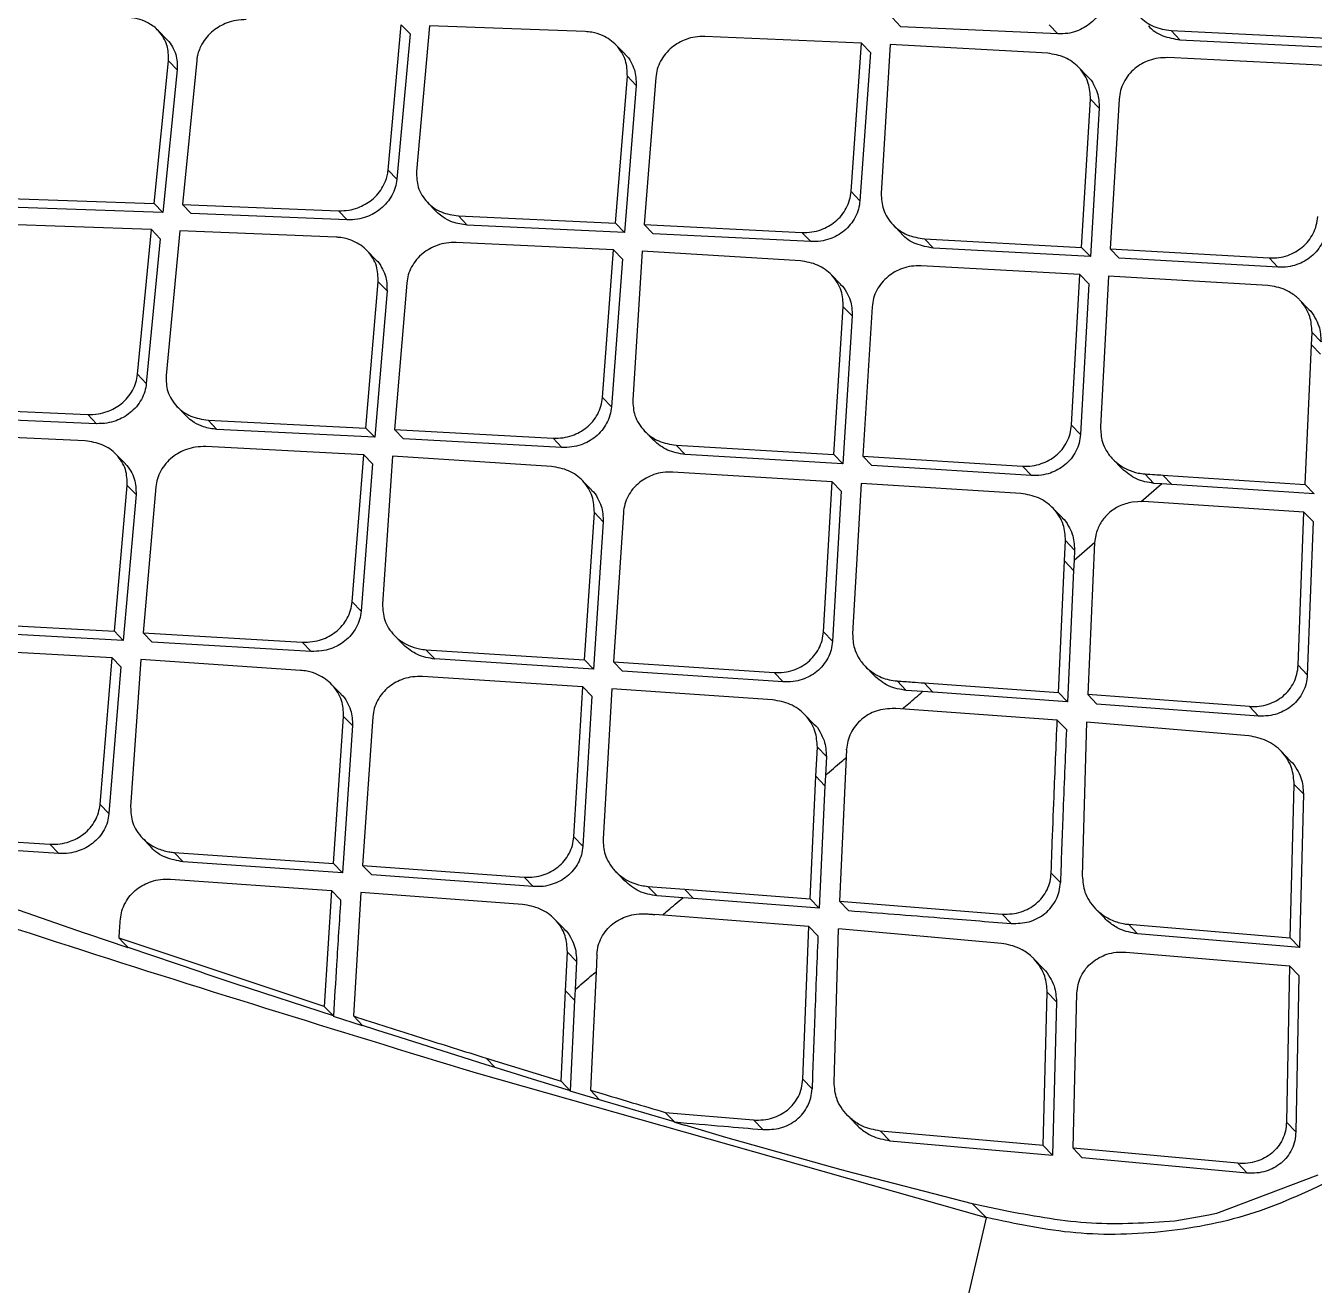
# Model space of a CAD drawing. Extents: x 0 to 84, y -21 to 126.
# Drawn here: x 69.27 to 70.699, y 9.018 to 10.414 of the extents above; entities that cross this region are included whole.
import ezdxf

# ---------------------------------------------------------------- set-up
doc = ezdxf.new("R2010")
doc.units = 0
doc.header["$MEASUREMENT"] = 0
doc.layers.add('1', color=4, linetype='Continuous')

# ---------------------------------------------------------------- blocks, each defined once
blk = doc.blocks.new('PRODIGY')
at = {"layer": '1', "color": 3, "linetype": 'Continuous', "lineweight": 25}
for p, q in [((69.6719, 10.2539), (69.6866, 10.415)), ((69.6866, 10.415), (69.6963, 10.4049)), ((69.7179, 10.4139), (69.7034, 10.2526)), ((69.8906, 10.4074), (69.7179, 10.4139)), ((70.2306, 10.4229), (70.2404, 10.4128)), ((70.4145, 10.4048), (70.2404, 10.4128)), ((70.4046, 10.415), (70.4145, 10.4048)), ((69.4267, 10.3987), (69.417, 10.4087)), ((69.6963, 10.4049), (69.6817, 10.2438)), ((70.1968, 10.3945), (70.0232, 10.402)), ((70.5398, 10.4086), (70.7129, 10.4)), ((70.5398, 10.4086), (70.5497, 10.3984)), ((70.5497, 10.3984), (70.7228, 10.3898)), ((69.9346, 10.3824), (69.9248, 10.3925)), ((70.1852, 10.2303), (70.1968, 10.3945)), ((70.2066, 10.3844), (70.195, 10.2201)), ((70.2066, 10.3844), (70.1968, 10.3945)), ((70.2284, 10.3931), (70.2186, 10.2282)), ((70.4031, 10.3834), (70.2284, 10.3931)), ((69.4126, 10.217), (69.4286, 10.3751)), ((69.4286, 10.3751), (69.4383, 10.365)), ((69.4599, 10.3756), (69.444, 10.2158)), ((70.7113, 10.3697), (70.5363, 10.3786)), ((69.4383, 10.365), (69.4223, 10.2069)), ((69.9242, 10.1951), (69.9372, 10.358)), ((69.9372, 10.358), (69.947, 10.3478)), ((69.9687, 10.3567), (69.9559, 10.1936)), ((70.4472, 10.3578), (70.4373, 10.368)), ((69.947, 10.3478), (69.934, 10.185)), ((70.4405, 10.1684), (70.4504, 10.3327)), ((70.4505, 10.3327), (70.4603, 10.3225)), ((70.4823, 10.3327), (70.4724, 10.1666)), ((70.4603, 10.3225), (70.4504, 10.1581)), ((69.6719, 10.2539), (69.6817, 10.2438)), ((70.1852, 10.2303), (70.195, 10.2201)), ((69.242, 10.223), (69.4126, 10.217)), ((69.4223, 10.2069), (69.2517, 10.213)), ((69.4126, 10.217), (69.4223, 10.207)), ((69.444, 10.2158), (69.6171, 10.2089)), ((69.444, 10.2158), (69.4537, 10.2058)), ((69.7157, 10.2182), (69.7254, 10.2081)), ((69.6268, 10.1988), (69.4537, 10.2058)), ((69.6171, 10.2089), (69.6268, 10.1988)), ((69.75, 10.2032), (69.9242, 10.1951)), ((69.75, 10.2032), (69.7598, 10.1931)), ((69.4097, 10.188), (69.2373, 10.1942)), ((69.3943, 10.0277), (69.4097, 10.188)), ((69.4195, 10.1779), (69.4097, 10.188)), ((69.4411, 10.1868), (69.4259, 10.0263)), ((69.6144, 10.1797), (69.4411, 10.1868)), ((69.934, 10.185), (69.7598, 10.1931)), ((69.9242, 10.1951), (69.934, 10.185)), ((69.9559, 10.1936), (69.9657, 10.1834)), ((69.9559, 10.1936), (70.1307, 10.1849)), ((70.1406, 10.1747), (69.9657, 10.1834)), ((70.1307, 10.1849), (70.1406, 10.1747)), ((70.2317, 10.1935), (70.2415, 10.1832)), ((69.4195, 10.1779), (69.404, 10.0176)), ((69.9219, 10.1655), (69.7475, 10.1738)), ((70.2666, 10.1778), (70.4405, 10.1684)), ((70.2666, 10.1778), (70.2764, 10.1676)), ((69.6585, 10.1545), (69.6487, 10.1646)), ((69.9096, 10.0019), (69.9219, 10.1655)), ((69.9317, 10.1553), (69.9195, 9.9917)), ((69.9219, 10.1655), (69.9317, 10.1553)), ((69.9536, 10.164), (69.9432, 9.9996)), ((70.129, 10.1534), (69.9536, 10.164)), ((70.4504, 10.1581), (70.2764, 10.1676)), ((70.4405, 10.1684), (70.4504, 10.1581)), ((70.4724, 10.1666), (70.6485, 10.1566)), ((70.4724, 10.1666), (70.4823, 10.1563)), ((70.6585, 10.1463), (70.4824, 10.1563)), ((70.6485, 10.1566), (70.6584, 10.1463)), ((70.4387, 10.1382), (70.2629, 10.1479)), ((69.6474, 9.9681), (69.661, 10.1302)), ((69.661, 10.1302), (69.6708, 10.1201)), ((69.6927, 10.1288), (69.6792, 9.9664)), ((70.1733, 10.1276), (70.1634, 10.1379)), ((70.4295, 9.9715), (70.4387, 10.1382)), ((70.4487, 10.1279), (70.4387, 10.1382)), ((70.4487, 10.1279), (70.4394, 9.9611)), ((70.4707, 10.1364), (70.4616, 9.9695)), ((70.647, 10.1262), (70.4707, 10.1364)), ((69.6708, 10.1201), (69.6572, 9.9579)), ((70.1661, 9.9388), (70.1765, 10.1026)), ((70.1765, 10.1026), (70.1864, 10.0924)), ((70.2085, 10.1025), (70.1982, 9.9369)), ((70.6923, 10.0998), (70.6823, 10.1101)), ((70.1864, 10.0924), (70.176, 9.9285)), ((70.6955, 10.0605), (70.6961, 10.0742)), ((70.6961, 10.0742), (70.7061, 10.0638)), ((70.6885, 9.9057), (70.6954, 10.0605)), ((70.6955, 10.0605), (70.7054, 10.0501)), ((69.3943, 10.0277), (69.404, 10.0176)), ((69.9096, 10.0019), (69.9195, 9.9917)), ((69.1653, 9.9907), (69.339, 9.9831)), ((69.339, 9.9831), (69.3488, 9.973)), ((69.4381, 9.992), (69.4478, 9.9819)), ((69.3488, 9.973), (69.1751, 9.9806)), ((69.4725, 9.9769), (69.6474, 9.9681)), ((69.4823, 9.9667), (69.4725, 9.9769)), ((70.4295, 9.9715), (70.4394, 9.9611)), ((69.3363, 9.954), (69.1624, 9.9617)), ((69.6572, 9.9579), (69.4823, 9.9667)), ((69.6474, 9.9681), (69.6572, 9.9579)), ((69.6792, 9.9664), (69.8548, 9.9569)), ((69.6792, 9.9664), (69.689, 9.9562)), ((69.8647, 9.9467), (69.689, 9.9562)), ((69.8548, 9.9569), (69.8647, 9.9467)), ((69.9562, 9.9649), (69.9661, 9.9547)), ((69.645, 9.9386), (69.4698, 9.9476)), ((69.9913, 9.9492), (70.1661, 9.9388)), ((69.9913, 9.9492), (70.0012, 9.9389)), ((69.3804, 9.9287), (69.3706, 9.9389)), ((69.6321, 9.7756), (69.645, 9.9386)), ((69.6548, 9.9284), (69.642, 9.7653)), ((69.6548, 9.9284), (69.645, 9.9386)), ((69.6768, 9.9369), (69.6658, 9.7731)), ((69.853, 9.9256), (69.6768, 9.9369)), ((70.176, 9.9285), (70.0012, 9.9389)), ((70.176, 9.9285), (70.1661, 9.9388)), ((70.1982, 9.9369), (70.2081, 9.9266)), ((70.1982, 9.9369), (70.3752, 9.926)), ((70.3851, 9.9156), (70.2081, 9.9266)), ((70.3752, 9.926), (70.3851, 9.9156)), ((70.4754, 9.9336), (70.4853, 9.9232)), ((70.1642, 9.9087), (69.9875, 9.9194)), ((70.5109, 9.9173), (70.5209, 9.9069)), ((70.5308, 9.9161), (70.6885, 9.9057)), ((70.5308, 9.9161), (70.5408, 9.9057)), ((69.3686, 9.7431), (69.3829, 9.9046)), ((69.3829, 9.9046), (69.3927, 9.8944)), ((69.4146, 9.903), (69.4005, 9.7413)), ((69.8974, 9.8996), (69.8875, 9.9098)), ((70.1546, 9.7424), (70.1642, 9.9087)), ((70.1642, 9.9087), (70.1742, 9.8984)), ((70.1742, 9.8984), (70.1646, 9.732)), ((70.1964, 9.9068), (70.1869, 9.7402)), ((70.3735, 9.8956), (70.1964, 9.9068)), ((70.5069, 9.8867), (70.5294, 9.9064)), ((70.5295, 9.9064), (70.5209, 9.9069)), ((70.5408, 9.9057), (70.5295, 9.9064)), ((70.6986, 9.8953), (70.5408, 9.9057)), ((70.6885, 9.9057), (70.6986, 9.8953)), ((69.3927, 9.8944), (69.3784, 9.7329)), ((70.5094, 9.8868), (70.4966, 9.8862)), ((70.6872, 9.875), (70.5094, 9.8868)), ((69.8897, 9.7113), (69.9006, 9.8747)), ((69.9006, 9.8747), (69.9105, 9.8644)), ((69.9328, 9.8743), (69.922, 9.7092)), ((70.419, 9.869), (70.409, 9.8793)), ((70.6808, 9.7054), (70.6872, 9.875)), ((70.6872, 9.875), (70.6973, 9.8646)), ((69.9105, 9.8644), (69.8997, 9.701)), ((70.6973, 9.8646), (70.6909, 9.6949)), ((70.4218, 9.8209), (70.4229, 9.8434)), ((70.4229, 9.8434), (70.4329, 9.833)), ((70.4323, 9.8217), (70.4552, 9.8417)), ((70.4551, 9.8412), (70.4475, 9.6729)), ((70.4568, 9.8514), (70.4551, 9.8412)), ((70.4329, 9.833), (70.4323, 9.8217)), ((70.415, 9.6752), (70.4218, 9.8209)), ((70.4218, 9.8209), (70.4318, 9.8105)), ((70.4323, 9.8217), (70.4318, 9.8105)), ((70.4318, 9.8105), (70.4251, 9.6648)), ((69.6321, 9.7756), (69.642, 9.7653)), ((69.193, 9.7526), (69.3686, 9.7431)), ((69.3784, 9.7329), (69.2028, 9.7424)), ((69.3686, 9.7431), (69.3784, 9.7329)), ((69.4005, 9.7413), (69.4104, 9.731)), ((69.4005, 9.7413), (69.5769, 9.731)), ((70.1546, 9.7424), (70.1646, 9.732)), ((69.5868, 9.7207), (69.4104, 9.731)), ((69.5769, 9.731), (69.5868, 9.7207)), ((69.6789, 9.7385), (69.6888, 9.7282)), ((69.3661, 9.7137), (69.1902, 9.7234)), ((69.3527, 9.5512), (69.3661, 9.7137)), ((69.3661, 9.7137), (69.3759, 9.7034)), ((69.398, 9.7118), (69.3865, 9.5486)), ((69.575, 9.6997), (69.3981, 9.7118)), ((69.714, 9.7225), (69.8897, 9.7113)), ((69.714, 9.7225), (69.7239, 9.7123)), ((69.8997, 9.701), (69.7239, 9.7123)), ((69.3759, 9.7034), (69.3626, 9.5409)), ((69.8897, 9.7113), (69.8996, 9.701)), ((69.922, 9.7092), (70.0999, 9.6973)), ((69.922, 9.7092), (69.9319, 9.6989)), ((70.1099, 9.6869), (69.9319, 9.6988)), ((70.2007, 9.7043), (70.2107, 9.6939)), ((70.6909, 9.6949), (70.6808, 9.7054)), ((69.6196, 9.6736), (69.6096, 9.6838)), ((69.8878, 9.6813), (69.7102, 9.6928)), ((70.0999, 9.6973), (70.1099, 9.6869)), ((70.2464, 9.6774), (70.2364, 9.6879)), ((70.2661, 9.6858), (70.415, 9.6752)), ((70.2661, 9.6858), (70.2761, 9.6753)), ((69.8778, 9.5153), (69.8878, 9.6813)), ((69.8878, 9.6813), (69.8978, 9.6709)), ((69.8978, 9.6709), (69.8878, 9.5049)), ((69.9201, 9.6791), (69.9103, 9.5129)), ((70.0982, 9.667), (69.9201, 9.6791)), ((70.2645, 9.6762), (70.2464, 9.6774)), ((70.2761, 9.6754), (70.2645, 9.6762)), ((70.4251, 9.6648), (70.2761, 9.6754)), ((70.415, 9.6752), (70.4251, 9.6648)), ((70.6267, 9.6597), (70.4475, 9.6729)), ((70.4475, 9.6729), (70.4576, 9.6624)), ((70.2349, 9.6574), (70.2334, 9.6575)), ((70.4137, 9.6446), (70.2349, 9.6574)), ((70.6368, 9.6491), (70.4576, 9.6624)), ((70.6368, 9.6491), (70.6267, 9.6597)), ((69.6114, 9.4858), (69.6227, 9.6487)), ((69.6227, 9.6487), (69.6326, 9.6384)), ((69.655, 9.6482), (69.6438, 9.4835)), ((70.1439, 9.6401), (70.1339, 9.6505)), ((70.4137, 9.6446), (70.4238, 9.6341)), ((70.4462, 9.6422), (70.4415, 9.4719)), ((70.626, 9.6271), (70.4462, 9.6422)), ((69.6326, 9.6384), (69.6214, 9.4754)), ((70.1461, 9.5823), (70.1478, 9.6145)), ((70.1478, 9.6145), (70.1578, 9.6041)), ((70.1578, 9.6041), (70.1568, 9.5833)), ((70.1802, 9.6116), (70.1724, 9.444)), ((70.6719, 9.5995), (70.6618, 9.6101)), ((70.1568, 9.5833), (70.1562, 9.5718)), ((70.1397, 9.4466), (70.1461, 9.5823)), ((70.1461, 9.5823), (70.1562, 9.5718)), ((70.1562, 9.5718), (70.1498, 9.436)), ((70.6718, 9.4034), (70.6764, 9.5732)), ((70.6764, 9.5732), (70.6866, 9.5627)), ((70.6866, 9.5627), (70.6821, 9.3927)), ((69.3527, 9.5512), (69.3626, 9.5409)), ((69.1199, 9.5181), (69.2971, 9.507)), ((69.3995, 9.514), (69.4095, 9.5037)), ((69.8778, 9.5153), (69.8878, 9.5049)), ((69.307, 9.4967), (69.1298, 9.5079)), ((69.2971, 9.507), (69.307, 9.4967)), ((69.4348, 9.4979), (69.6114, 9.4858)), ((69.4348, 9.4979), (69.4448, 9.4876)), ((69.6214, 9.4754), (69.4448, 9.4876)), ((69.6214, 9.4754), (69.6114, 9.4858)), ((69.6438, 9.4835), (69.8228, 9.4705)), ((69.6438, 9.4835), (69.6538, 9.4731)), ((69.8328, 9.4601), (69.6539, 9.4731)), ((69.8228, 9.4705), (69.8328, 9.4601)), ((69.9241, 9.477), (69.9342, 9.4665)), ((70.407, 9.4751), (70.4172, 9.4646)), ((69.3356, 9.4086), (69.1909, 9.4587)), ((69.4309, 9.4683), (69.6094, 9.4558)), ((69.6094, 9.4558), (69.6013, 9.3272)), ((69.6094, 9.4558), (69.6194, 9.4454)), ((69.96, 9.4603), (70.0005, 9.4572)), ((69.96, 9.4603), (69.9701, 9.4498)), ((70.0005, 9.4572), (70.1397, 9.4466)), ((70.0005, 9.4572), (70.0106, 9.4468)), ((69.6419, 9.4535), (69.6335, 9.3167)), ((69.821, 9.4403), (69.6419, 9.4535)), ((69.9986, 9.4477), (69.9701, 9.4498)), ((70.0106, 9.4468), (69.9986, 9.4477)), ((70.1498, 9.4361), (70.0106, 9.4468)), ((70.1397, 9.4466), (70.1498, 9.4361)), ((70.1724, 9.444), (70.3526, 9.4297)), ((70.1724, 9.444), (70.1825, 9.4335)), ((70.1384, 9.4159), (69.9676, 9.4292)), ((70.3628, 9.4192), (70.3526, 9.4297)), ((70.4561, 9.4356), (70.4663, 9.425)), ((69.867, 9.4132), (69.8569, 9.4236)), ((70.1316, 9.2466), (70.1384, 9.4159)), ((70.1384, 9.4159), (70.1485, 9.4054)), ((70.1663, 9.2431), (70.1711, 9.4133)), ((70.352, 9.3972), (70.1711, 9.4133)), ((70.4926, 9.4183), (70.6718, 9.4034)), ((70.4926, 9.4183), (70.5028, 9.4077)), ((69.3392, 9.4073), (69.3356, 9.4085)), ((69.3837, 9.3921), (69.3392, 9.4072)), ((69.6013, 9.3272), (69.3738, 9.4029)), ((70.6821, 9.3927), (70.5028, 9.4077)), ((70.6718, 9.4034), (70.6821, 9.3927)), ((69.4648, 9.3651), (69.3838, 9.3925)), ((69.8686, 9.3447), (69.8708, 9.3876)), ((69.8708, 9.3876), (69.8809, 9.3771)), ((69.9035, 9.3851), (69.9029, 9.3739)), ((70.4899, 9.3874), (70.6711, 9.3721)), ((69.8809, 9.3771), (69.8793, 9.3461)), ((69.9029, 9.3739), (69.8963, 9.2345)), ((70.3981, 9.3694), (70.3879, 9.38)), ((70.6711, 9.3721), (70.6678, 9.1992)), ((70.6711, 9.3721), (70.6814, 9.3614)), ((69.4693, 9.3636), (69.4649, 9.3651)), ((69.5025, 9.3525), (69.4693, 9.3636)), ((70.6814, 9.3614), (70.6782, 9.1884)), ((69.6114, 9.3167), (69.5025, 9.3525)), ((69.8637, 9.2444), (69.8686, 9.3447)), ((69.8686, 9.3447), (69.8787, 9.3342)), ((69.8793, 9.346), (69.8787, 9.3342)), ((70.3981, 9.1731), (70.4026, 9.343)), ((70.4129, 9.3324), (70.4026, 9.343)), ((70.4312, 9.1702), (70.4356, 9.3419)), ((69.6114, 9.3167), (69.6013, 9.3272)), ((69.8787, 9.3342), (69.8739, 9.2336)), ((70.4129, 9.3324), (70.4084, 9.1624)), ((69.6435, 9.3059), (69.6113, 9.3163)), ((69.6436, 9.3063), (69.6335, 9.3167)), ((69.67, 9.2977), (69.6437, 9.3062)), ((69.7552, 9.2706), (69.6701, 9.2977)), ((69.7807, 9.2626), (69.7553, 9.2706)), ((69.7806, 9.27), (69.7907, 9.2595)), ((69.7806, 9.27), (69.8637, 9.2444)), ((69.7908, 9.2595), (69.7808, 9.2626)), ((69.8381, 9.2448), (69.7908, 9.2595)), ((70.3353, 9.0932), (69.7699, 9.2532)), ((69.8417, 9.2437), (69.8381, 9.2448)), ((69.874, 9.2338), (69.8418, 9.2437)), ((70.1316, 9.2466), (70.1419, 9.2359)), ((69.9064, 9.2237), (69.8739, 9.2335)), ((69.8963, 9.2345), (69.9065, 9.2239)), ((69.9893, 9.1993), (69.9065, 9.2239)), ((69.9791, 9.2099), (70.0769, 9.2015)), ((69.9791, 9.2099), (69.9893, 9.1993)), ((69.9912, 9.1984), (69.9892, 9.199)), ((70.0008, 9.1955), (69.9912, 9.1984)), ((70.0769, 9.2015), (70.0872, 9.1908)), ((70.1811, 9.2067), (70.1913, 9.196)), ((70.6678, 9.1992), (70.6782, 9.1884)), ((70.0465, 9.1822), (70.0008, 9.1956)), ((70.3981, 9.1731), (70.2177, 9.1892)), ((70.228, 9.1785), (70.2177, 9.1892)), ((70.1743, 9.1461), (70.0465, 9.1822)), ((70.228, 9.1785), (70.4084, 9.1624)), ((70.4084, 9.1624), (70.3981, 9.1731)), ((70.6137, 9.1535), (70.4312, 9.1702)), ((70.4312, 9.1702), (70.4415, 9.1594)), ((70.6241, 9.1427), (70.4415, 9.1594)), ((70.1798, 9.1446), (70.1744, 9.1461)), ((70.3198, 9.1085), (70.1798, 9.1446)), ((70.6241, 9.1427), (70.6137, 9.1535)), ((70.7027, 9.1402), (70.5903, 9.098)), ((70.3263, 9.1071), (70.3198, 9.1086)), ((70.3354, 9.0932), (70.3198, 9.1085)), ((70.3595, 9.1001), (70.3263, 9.1071)), ((70.5903, 9.098), (70.5816, 9.0959)), ((70.5816, 9.0959), (70.5439, 9.0893))]:
    blk.add_line(p, q, dxfattribs=at)
at = {"layer": '1', "color": 3, "linetype": 'Continuous', "lineweight": 25, "flags": 128}
for points in [[(69.3838, 9.3925), (69.3782, 9.3983), (69.3738, 9.4029)], [(69.8637, 9.2444), (69.8694, 9.2385), (69.8739, 9.2338)], [(70.1584, 8.3318), (70.2469, 8.7126), (70.3353, 9.0932)]]:
    blk.add_lwpolyline(points, dxfattribs=at)
at = {"layer": '1', "color": 3, "linetype": 'Continuous', "lineweight": 25}
for points, knots in [([(70.4919, 10.4589), (70.4922, 10.4529), (70.4928, 10.4436), (70.4984, 10.4321), (70.5065, 10.4216), (70.5202, 10.4117), (70.5333, 10.4096), (70.5398, 10.4086)], [0, 0, 0, 0, 0.230515, 0.360932, 0.501361, 0.750574, 1, 1, 1, 1]), ([(69.7699, 9.2532), (69.6142, 9.301), (69.3021, 9.3967), (68.8462, 9.5523), (68.4042, 9.7118), (68.0269, 9.8558), (67.7129, 9.9799), (67.4587, 10.083), (67.2188, 10.1824), (66.9949, 10.2769), (66.7859, 10.3665), (66.6647, 10.4191), (66.6041, 10.4454)], [0, 0, 0, 0, 0.1280881, 0.2568048, 0.38361, 0.5088302, 0.5930087, 0.6749207, 0.7545368, 0.8369038, 0.9186292, 1, 1, 1, 1]), ([(70.4685, 10.4507), (70.4681, 10.4475), (70.4673, 10.4411), (70.4636, 10.4321), (70.4582, 10.4238), (70.4493, 10.4148), (70.4379, 10.4083), (70.4251, 10.405), (70.4181, 10.4049), (70.4145, 10.4048)], [0, 0, 0, 0, 0.126281, 0.251523, 0.37614, 0.50055, 0.731907, 0.861389, 1, 1, 1, 1]), ([(69.4286, 10.3751), (69.4285, 10.3809), (69.4284, 10.39), (69.4233, 10.401), (69.4169, 10.4096), (69.4078, 10.4166), (69.3963, 10.4216), (69.3883, 10.4225), (69.3839, 10.423)], [0, 0, 0, 0, 0.237926, 0.366022, 0.500025, 0.686269, 0.827284, 1, 1, 1, 1]), ([(69.5147, 10.4207), (69.511, 10.4205), (69.5038, 10.4203), (69.4911, 10.4167), (69.4798, 10.4103), (69.4709, 10.4016), (69.4646, 10.3925), (69.4612, 10.3838), (69.46, 10.3778), (69.4599, 10.3759), (69.4599, 10.3756)], [0, 0, 0, 0, 0.144307, 0.275726, 0.499191, 0.626625, 0.749397, 0.926005, 0.990991, 1, 1, 1, 1]), ([(70.5149, 10.4139), (70.5149, 10.4139), (70.5188, 10.4089), (70.5303, 10.4016), (70.5432, 10.3995), (70.5497, 10.3984)], [0, 0, 0, 0, 0.002507, 0.501164, 1, 1, 1, 1]), ([(69.4266, 10.3986), (69.4268, 10.3985), (69.4295, 10.3964), (69.4329, 10.3908), (69.4382, 10.38), (69.4382, 10.3709), (69.4383, 10.365)], [0, 0, 0, 0, 0.012782, 0.278807, 0.532174, 1, 1, 1, 1]), ([(69.9372, 10.358), (69.937, 10.3639), (69.9367, 10.3731), (69.9313, 10.3845), (69.9236, 10.3948), (69.912, 10.4028), (69.8996, 10.4067), (69.893, 10.4072), (69.8906, 10.4074)], [0, 0, 0, 0, 0.233302, 0.362781, 0.50067, 0.74948, 0.907372, 1, 1, 1, 1]), ([(70.0232, 10.402), (70.0195, 10.402), (70.0125, 10.4019), (69.9997, 10.3984), (69.9883, 10.392), (69.9793, 10.383), (69.9738, 10.3748), (69.97, 10.3659), (69.9692, 10.3597), (69.9687, 10.3567)], [0, 0, 0, 0, 0.13938, 0.269069, 0.498805, 0.625975, 0.751694, 0.876241, 1, 1, 1, 1]), ([(70.4505, 10.3327), (70.4502, 10.3386), (70.4497, 10.3479), (70.4442, 10.3596), (70.4362, 10.3701), (70.4226, 10.3802), (70.4096, 10.3824), (70.4031, 10.3834)], [0, 0, 0, 0, 0.229505, 0.360203, 0.501411, 0.750643, 1, 1, 1, 1]), ([(69.9345, 10.3823), (69.9346, 10.3822), (69.9376, 10.3802), (69.941, 10.374), (69.9466, 10.363), (69.9468, 10.3538), (69.947, 10.3478)], [0, 0, 0, 0, 0.010697, 0.283626, 0.53964, 1, 1, 1, 1]), ([(70.5363, 10.3786), (70.5327, 10.3785), (70.5257, 10.3785), (70.5129, 10.3751), (70.5015, 10.3687), (70.4925, 10.3596), (70.4872, 10.3513), (70.4835, 10.3423), (70.4827, 10.3359), (70.4823, 10.3327)], [0, 0, 0, 0, 0.136858, 0.26561, 0.498446, 0.623854, 0.748975, 0.874222, 1, 1, 1, 1]), ([(70.4471, 10.3577), (70.4472, 10.3576), (70.4503, 10.3554), (70.4539, 10.3491), (70.4597, 10.3378), (70.4601, 10.3284), (70.4603, 10.3225)], [0, 0, 0, 0, 0.01114, 0.290937, 0.549176, 1, 1, 1, 1]), ([(69.6171, 10.2089), (69.6209, 10.209), (69.6281, 10.2091), (69.6409, 10.2127), (69.6522, 10.219), (69.6612, 10.2277), (69.6672, 10.2367), (69.6709, 10.2455), (69.6717, 10.2518), (69.6719, 10.2539)], [0, 0, 0, 0, 0.144079, 0.275633, 0.500512, 0.626067, 0.749497, 0.916135, 1, 1, 1, 1]), ([(69.6817, 10.2438), (69.6812, 10.2407), (69.6803, 10.2346), (69.6765, 10.2258), (69.671, 10.2177), (69.662, 10.2089), (69.6507, 10.2025), (69.6378, 10.199), (69.6306, 10.1989), (69.6268, 10.1988)], [0, 0, 0, 0, 0.123335, 0.247529, 0.372874, 0.499559, 0.724315, 0.855883, 1, 1, 1, 1]), ([(69.7034, 10.2526), (69.7036, 10.2466), (69.7038, 10.2374), (69.7093, 10.226), (69.717, 10.2159), (69.7305, 10.2061), (69.7435, 10.2042), (69.75, 10.2032)], [0, 0, 0, 0, 0.236232, 0.365113, 0.501031, 0.749985, 1, 1, 1, 1]), ([(70.1307, 10.1849), (70.1344, 10.1849), (70.1415, 10.185), (70.1544, 10.1883), (70.1658, 10.1947), (70.1748, 10.2036), (70.1802, 10.2118), (70.1839, 10.2208), (70.1847, 10.2271), (70.1852, 10.2303)], [0, 0, 0, 0, 0.139809, 0.269767, 0.499654, 0.624024, 0.749068, 0.874257, 1, 1, 1, 1]), ([(70.2186, 10.2282), (70.2189, 10.2222), (70.2194, 10.2129), (70.2251, 10.2013), (70.2332, 10.1909), (70.2469, 10.181), (70.26, 10.1789), (70.2666, 10.1778)], [0, 0, 0, 0, 0.231818, 0.361888, 0.501278, 0.750405, 1, 1, 1, 1]), ([(70.195, 10.2201), (70.1946, 10.2169), (70.1938, 10.2106), (70.19, 10.2016), (70.1846, 10.1934), (70.1757, 10.1845), (70.1642, 10.1781), (70.1514, 10.1748), (70.1443, 10.1747), (70.1406, 10.1747)], [0, 0, 0, 0, 0.125526, 0.250504, 0.375265, 0.500382, 0.730168, 0.860103, 1, 1, 1, 1]), ([(69.7598, 10.193), (69.7542, 10.1938), (69.7445, 10.1951), (69.734, 10.2008), (69.7285, 10.2051), (69.7261, 10.2074), (69.7256, 10.208), (69.7254, 10.2081)], [0, 0, 0, 0, 0.429998, 0.741568, 0.934042, 0.985496, 1, 1, 1, 1]), ([(70.6485, 10.1566), (70.6521, 10.1566), (70.6591, 10.1566), (70.672, 10.1599), (70.6835, 10.1663), (70.6924, 10.1754), (70.6977, 10.1836), (70.7013, 10.1928), (70.7021, 10.1993), (70.7024, 10.2026)], [0, 0, 0, 0, 0.137432, 0.266457, 0.499175, 0.622222, 0.746715, 0.872474, 1, 1, 1, 1]), ([(70.1523, 8.3174), (70.0326, 8.3692), (69.7869, 8.4755), (69.4251, 8.6399), (69.0595, 8.8109), (68.7029, 8.9835), (68.3547, 9.1568), (68.0823, 9.2954), (67.8796, 9.4), (67.7397, 9.4731), (67.6027, 9.5453), (67.4702, 9.6159), (67.3434, 9.6828), (67.2214, 9.7483), (67.1057, 9.8122), (66.9957, 9.8726), (66.8974, 9.9259), (66.811, 9.9729), (66.7297, 10.0184), (66.6529, 10.0618), (66.5706, 10.1074), (66.4901, 10.1484), (66.4395, 10.1791), (66.4165, 10.1931)], [0, 0, 0, 0, 0.082249, 0.168725, 0.250938, 0.337837, 0.421226, 0.501438, 0.538138, 0.573957, 0.608923, 0.645818, 0.681064, 0.714276, 0.751294, 0.786327, 0.81865, 0.848238, 0.87506, 0.90615, 0.93432, 0.970126, 1, 1, 1, 1]), ([(66.4168, 10.1934), (66.4673, 10.1657), (66.568, 10.1103), (66.7348, 10.0201), (66.9165, 9.9243), (67.1147, 9.821), (67.3282, 9.7066), (67.5588, 9.5867), (67.7976, 9.4589), (68.0952, 9.3053), (68.453, 9.1234), (68.8715, 8.9174), (69.2962, 8.7157), (69.7251, 8.5196), (70.0141, 8.3944), (70.1585, 8.3319)], [0, 0, 0, 0, 0.062561, 0.125095, 0.187383, 0.249789, 0.312754, 0.37631, 0.439124, 0.501607, 0.601699, 0.701611, 0.80118, 0.900668, 1, 1, 1, 1]), ([(70.2764, 10.1676), (70.2699, 10.1687), (70.257, 10.171), (70.2453, 10.1781), (70.2415, 10.1832), (70.2415, 10.1832)], [0, 0, 0, 0, 0.500242, 0.998323, 1, 1, 1, 1]), ([(70.7124, 10.1922), (70.712, 10.189), (70.7113, 10.1825), (70.7076, 10.1733), (70.7024, 10.1651), (70.6935, 10.1559), (70.682, 10.1496), (70.6691, 10.1463), (70.6621, 10.1463), (70.6585, 10.1463)], [0, 0, 0, 0, 0.127416, 0.253023, 0.377313, 0.500961, 0.73356, 0.862561, 1, 1, 1, 1]), ([(69.661, 10.1302), (69.6609, 10.1362), (69.6606, 10.1454), (69.6552, 10.1568), (69.6474, 10.167), (69.6353, 10.1754), (69.6233, 10.1788), (69.6168, 10.1795), (69.615, 10.1796), (69.6145, 10.1797), (69.6144, 10.1797)], [0, 0, 0, 0, 0.234603, 0.363714, 0.500542, 0.749365, 0.931682, 0.980157, 0.997732, 1, 1, 1, 1]), ([(69.7475, 10.1738), (69.7438, 10.1737), (69.7367, 10.1736), (69.7239, 10.1702), (69.7124, 10.1639), (69.7033, 10.155), (69.6978, 10.1469), (69.694, 10.138), (69.6931, 10.1319), (69.6927, 10.1288)], [0, 0, 0, 0, 0.14091, 0.271137, 0.499028, 0.626935, 0.752862, 0.877109, 1, 1, 1, 1]), ([(69.6585, 10.1545), (69.6585, 10.1544), (69.6614, 10.1524), (69.6648, 10.1464), (69.6705, 10.1353), (69.6707, 10.126), (69.6708, 10.1201)], [0, 0, 0, 0, 0.005538, 0.279371, 0.536558, 1, 1, 1, 1]), ([(70.1765, 10.1026), (70.1763, 10.1086), (70.1758, 10.1179), (70.1703, 10.1295), (70.1623, 10.14), (70.1486, 10.1501), (70.1356, 10.1523), (70.129, 10.1534)], [0, 0, 0, 0, 0.230822, 0.361157, 0.501313, 0.750475, 1, 1, 1, 1]), ([(70.2629, 10.1479), (70.2593, 10.1479), (70.2523, 10.1479), (70.2394, 10.1446), (70.2279, 10.1383), (70.2189, 10.1292), (70.2135, 10.121), (70.2097, 10.112), (70.2089, 10.1056), (70.2085, 10.1025)], [0, 0, 0, 0, 0.13794, 0.267063, 0.498517, 0.624623, 0.749953, 0.874928, 1, 1, 1, 1]), ([(70.1732, 10.1276), (70.1734, 10.1275), (70.1764, 10.1253), (70.18, 10.119), (70.1858, 10.1077), (70.1862, 10.0984), (70.1864, 10.0924)], [0, 0, 0, 0, 0.010579, 0.288541, 0.546164, 1, 1, 1, 1]), ([(70.6961, 10.0742), (70.6957, 10.0802), (70.6951, 10.0897), (70.6893, 10.1016), (70.6846, 10.1079), (70.6805, 10.112), (70.6756, 10.1163), (70.6649, 10.1232), (70.6536, 10.1251), (70.647, 10.1262)], [0, 0, 0, 0, 0.226593, 0.357948, 0.501239, 0.527563, 0.578065, 0.751232, 1, 1, 1, 1]), ([(70.6922, 10.0997), (70.6923, 10.0996), (70.6956, 10.0974), (70.6993, 10.0907), (70.7052, 10.0792), (70.7058, 10.0698), (70.7061, 10.0638)], [0, 0, 0, 0, 0.01125, 0.2962, 0.556099, 1, 1, 1, 1]), ([(70.0718, 7.8217), (69.947, 7.887), (69.6971, 8.0177), (69.3264, 8.222), (68.9584, 8.4303), (68.5945, 8.6429), (68.2352, 8.8578), (67.911, 9.0555), (67.6236, 9.2319), (67.3738, 9.3852), (67.1368, 9.53), (66.9162, 9.6625), (66.7147, 9.782), (66.5326, 9.8894), (66.3665, 9.9861), (66.2673, 10.0451), (66.2178, 10.0745)], [0, 0, 0, 0, 0.082411, 0.164951, 0.247638, 0.330248, 0.412935, 0.496232, 0.559503, 0.622548, 0.685579, 0.749219, 0.81255, 0.875197, 0.937632, 1, 1, 1, 1]), ([(70.0559, 7.7916), (69.9273, 7.8556), (69.6696, 7.9838), (69.286, 8.1822), (68.9045, 8.3839), (68.5276, 8.5896), (68.1562, 8.7981), (67.8228, 8.9908), (67.5296, 9.1639), (67.277, 9.3154), (67.0398, 9.4603), (66.8212, 9.5942), (66.6228, 9.718), (66.4445, 9.8316), (66.2828, 9.9372), (66.1864, 10.0014), (66.1382, 10.0335)], [0, 0, 0, 0, 0.082589, 0.165416, 0.24837, 0.331192, 0.414034, 0.497446, 0.56062, 0.623393, 0.686188, 0.749611, 0.812567, 0.875073, 0.937549, 1, 1, 1, 1]), ([(69.339, 9.9831), (69.3429, 9.9832), (69.3502, 9.9833), (69.3631, 9.9868), (69.3744, 9.993), (69.3834, 10.0017), (69.389, 10.0098), (69.3928, 10.0185), (69.3938, 10.0247), (69.3943, 10.0277)], [0, 0, 0, 0, 0.146175, 0.278443, 0.500617, 0.627104, 0.752908, 0.877099, 1, 1, 1, 1]), ([(69.4259, 10.0263), (69.426, 10.0203), (69.4262, 10.011), (69.4317, 9.9997), (69.4394, 9.9896), (69.4529, 9.9799), (69.4659, 9.9779), (69.4725, 9.9769)], [0, 0, 0, 0, 0.237506, 0.36594, 0.500808, 0.75008, 1, 1, 1, 1]), ([(69.404, 10.0176), (69.4036, 10.0145), (69.4026, 10.0084), (69.3988, 9.9997), (69.3932, 9.9916), (69.3842, 9.9829), (69.3729, 9.9766), (69.36, 9.9732), (69.3527, 9.973), (69.3488, 9.973)], [0, 0, 0, 0, 0.122521, 0.246346, 0.371838, 0.499122, 0.72149, 0.85379, 1, 1, 1, 1]), ([(69.8548, 9.9569), (69.8585, 9.9569), (69.8657, 9.957), (69.8786, 9.9603), (69.8901, 9.9665), (69.8991, 9.9754), (69.9046, 9.9835), (69.9083, 9.9925), (69.9092, 9.9988), (69.9096, 10.0019)], [0, 0, 0, 0, 0.141145, 0.271599, 0.500064, 0.624825, 0.750001, 0.874921, 1, 1, 1, 1]), ([(69.9432, 9.9996), (69.9435, 9.9936), (69.944, 9.9843), (69.9497, 9.9728), (69.9578, 9.9624), (69.9716, 9.9524), (69.9847, 9.9502), (69.9913, 9.9492)], [0, 0, 0, 0, 0.232803, 0.362533, 0.50108, 0.750192, 1, 1, 1, 1]), ([(69.9195, 9.9917), (69.9191, 9.9885), (69.9182, 9.9822), (69.9144, 9.9733), (69.909, 9.9651), (69.9, 9.9562), (69.8885, 9.95), (69.8756, 9.9467), (69.8684, 9.9467), (69.8647, 9.9467)], [0, 0, 0, 0, 0.124862, 0.249555, 0.374489, 0.500206, 0.728492, 0.858882, 1, 1, 1, 1]), ([(69.4823, 9.9667), (69.4772, 9.9673), (69.4683, 9.9685), (69.458, 9.9735), (69.4517, 9.9781), (69.4488, 9.9809), (69.4478, 9.9819)], [0, 0, 0, 0, 0.3859289, 0.6821664, 0.8883512, 1, 1, 1, 1]), ([(70.3752, 9.926), (70.3788, 9.9259), (70.3859, 9.9259), (70.3988, 9.9291), (70.4103, 9.9354), (70.4193, 9.9444), (70.4247, 9.9526), (70.4283, 9.9618), (70.4291, 9.9682), (70.4295, 9.9715)], [0, 0, 0, 0, 0.138374, 0.267739, 0.499458, 0.622838, 0.747462, 0.873004, 1, 1, 1, 1]), ([(70.4616, 9.9695), (70.4619, 9.9638), (70.4624, 9.9545), (70.468, 9.9425), (70.4765, 9.9313), (70.4889, 9.9226), (70.5017, 9.9183), (70.5084, 9.9176), (70.5109, 9.9173)], [0, 0, 0, 0, 0.215409, 0.349495, 0.501172, 0.750128, 0.907522, 1, 1, 1, 1]), ([(70.0012, 9.9389), (69.9944, 9.94), (69.9811, 9.9421), (69.9711, 9.9505), (69.9661, 9.9547)], [0, 0, 0, 0, 0.503765, 1, 1, 1, 1]), ([(70.4394, 9.9611), (70.4391, 9.9579), (70.4383, 9.9514), (70.4346, 9.9423), (70.4293, 9.934), (70.4203, 9.925), (70.4088, 9.9187), (70.3959, 9.9155), (70.3888, 9.9156), (70.3851, 9.9156)], [0, 0, 0, 0, 0.126946, 0.252441, 0.377042, 0.501419, 0.732666, 0.861824, 1, 1, 1, 1]), ([(69.3829, 9.9046), (69.3827, 9.9105), (69.3825, 9.9198), (69.3771, 9.9311), (69.3693, 9.9412), (69.3558, 9.951), (69.3428, 9.953), (69.3363, 9.954)], [0, 0, 0, 0, 0.235865, 0.364724, 0.500759, 0.749792, 1, 1, 1, 1]), ([(69.4698, 9.9476), (69.4661, 9.9475), (69.4589, 9.9475), (69.446, 9.9441), (69.4345, 9.9379), (69.4254, 9.929), (69.4198, 9.9209), (69.416, 9.9121), (69.4151, 9.906), (69.4146, 9.903)], [0, 0, 0, 0, 0.142433, 0.273217, 0.499271, 0.627873, 0.753985, 0.87791, 1, 1, 1, 1]), ([(69.3804, 9.9287), (69.3805, 9.9287), (69.383, 9.9262), (69.3869, 9.9208), (69.3923, 9.9095), (69.3925, 9.9003), (69.3927, 9.8944)], [0, 0, 0, 0, 0.006705, 0.278472, 0.534655, 1, 1, 1, 1]), ([(69.9006, 9.8747), (69.9003, 9.8806), (69.8999, 9.89), (69.8943, 9.9016), (69.8863, 9.9121), (69.8726, 9.9222), (69.8596, 9.9244), (69.853, 9.9256)], [0, 0, 0, 0, 0.231805, 0.361789, 0.5011, 0.750249, 1, 1, 1, 1]), ([(69.9875, 9.9194), (69.9839, 9.9194), (69.9768, 9.9194), (69.9639, 9.9162), (69.9523, 9.9099), (69.9432, 9.901), (69.9377, 9.8928), (69.934, 9.8838), (69.9332, 9.8775), (69.9328, 9.8743)], [0, 0, 0, 0, 0.138984, 0.268481, 0.498747, 0.625445, 0.75094, 0.875622, 1, 1, 1, 1]), ([(70.5209, 9.9069), (70.5141, 9.908), (70.5006, 9.9102), (70.4905, 9.9189), (70.4854, 9.9233)], [0, 0, 0, 0, 0.499426, 1, 1, 1, 1]), ([(70.5109, 9.9173), (70.5146, 9.9171), (70.5212, 9.9167), (70.5279, 9.9162), (70.5308, 9.916)], [0, 0, 0, 0, 0.56004, 1, 1, 1, 1]), ([(69.8973, 9.8995), (69.8975, 9.8993), (69.9006, 9.8972), (69.9042, 9.8908), (69.9099, 9.8796), (69.9103, 9.8703), (69.9105, 9.8644)], [0, 0, 0, 0, 0.01755, 0.291893, 0.547196, 1, 1, 1, 1]), ([(70.4229, 9.8434), (70.4225, 9.8494), (70.4219, 9.8589), (70.4161, 9.8709), (70.4102, 9.8785), (70.4025, 9.8854), (70.3912, 9.8926), (70.3802, 9.8945), (70.3735, 9.8956)], [0, 0, 0, 0, 0.227505, 0.358579, 0.501118, 0.590781, 0.751068, 1, 1, 1, 1]), ([(70.4966, 9.8862), (70.4918, 9.8849), (70.4823, 9.8825), (70.4705, 9.8742), (70.4614, 9.8638), (70.4583, 9.8555), (70.4568, 9.8514)], [0, 0, 0, 0, 0.2652428, 0.5191401, 0.7634046, 1, 1, 1, 1]), ([(70.419, 9.8689), (70.4191, 9.8689), (70.4222, 9.8667), (70.4259, 9.8602), (70.432, 9.8486), (70.4325, 9.8391), (70.4329, 9.833)], [0, 0, 0, 0, 0.003685, 0.287397, 0.548097, 1, 1, 1, 1]), ([(69.9406, 7.0472), (69.8024, 7.1213), (69.5264, 7.2694), (69.1182, 7.4932), (68.7178, 7.7185), (68.3271, 7.9464), (67.9468, 8.1778), (67.5786, 8.413), (67.2259, 8.6508), (66.8936, 8.8893), (66.6113, 9.106), (66.3747, 9.2999), (66.1784, 9.4708), (65.9983, 9.6382), (65.8956, 9.7418), (65.8443, 9.7936)], [0, 0, 0, 0, 0.083389, 0.166545, 0.249267, 0.331863, 0.414654, 0.498053, 0.581911, 0.665729, 0.748937, 0.811246, 0.87376, 0.936868, 1, 1, 1, 1]), ([(69.5769, 9.731), (69.5807, 9.731), (69.5879, 9.731), (69.6009, 9.7342), (69.6124, 9.7403), (69.6215, 9.7491), (69.627, 9.7572), (69.6308, 9.7662), (69.6317, 9.7724), (69.6321, 9.7756)], [0, 0, 0, 0, 0.142454, 0.27339, 0.500473, 0.625585, 0.750881, 0.875529, 1, 1, 1, 1]), ([(69.6658, 9.7731), (69.6662, 9.7671), (69.6666, 9.7577), (69.6724, 9.7462), (69.6805, 9.7358), (69.6924, 9.7276), (69.705, 9.7235), (69.7116, 9.7228), (69.714, 9.7225)], [0, 0, 0, 0, 0.23334, 0.362635, 0.500313, 0.749197, 0.90908, 1, 1, 1, 1]), ([(69.642, 9.7653), (69.6416, 9.7622), (69.6407, 9.7559), (69.6369, 9.747), (69.6314, 9.7389), (69.6223, 9.7301), (69.6108, 9.7239), (69.5978, 9.7207), (69.5906, 9.7207), (69.5868, 9.7207)], [0, 0, 0, 0, 0.124189, 0.248476, 0.373348, 0.499297, 0.726711, 0.857661, 1, 1, 1, 1]), ([(70.0999, 9.6973), (70.1036, 9.6972), (70.1107, 9.6972), (70.1237, 9.7003), (70.1353, 9.7065), (70.1443, 9.7154), (70.1497, 9.7236), (70.1534, 9.7327), (70.1542, 9.7392), (70.1546, 9.7424)], [0, 0, 0, 0, 0.139305, 0.269045, 0.499803, 0.623471, 0.748219, 0.873531, 1, 1, 1, 1]), ([(70.1869, 9.7402), (70.1871, 9.7348), (70.1875, 9.7258), (70.1931, 9.7136), (70.2017, 9.7021), (70.2157, 9.6922), (70.2288, 9.6885), (70.2356, 9.6879), (70.2364, 9.6879)], [0, 0, 0, 0, 0.204513, 0.341359, 0.50139, 0.750623, 0.97049, 1, 1, 1, 1]), ([(69.7239, 9.7122), (69.7172, 9.7133), (69.7038, 9.7155), (69.6938, 9.724), (69.6888, 9.7282)], [0, 0, 0, 0, 0.503844, 1, 1, 1, 1]), ([(70.1646, 9.732), (70.1642, 9.7288), (70.1634, 9.7224), (70.1597, 9.7132), (70.1543, 9.705), (70.1453, 9.6961), (70.1337, 9.6899), (70.1207, 9.6868), (70.1136, 9.6868), (70.1099, 9.6869)], [0, 0, 0, 0, 0.126345, 0.251461, 0.375891, 0.500262, 0.73112, 0.860837, 1, 1, 1, 1]), ([(65.8639, 9.7253), (65.9051, 9.6851), (65.9896, 9.6024), (66.1341, 9.4714), (66.2841, 9.3408), (66.4331, 9.2164), (66.5785, 9.0993), (66.7264, 8.9838), (66.8744, 8.8717), (67.0198, 8.7646), (67.1499, 8.6709), (67.2697, 8.5865), (67.404, 8.4934), (67.5717, 8.3796), (67.7859, 8.238), (68.0394, 8.0751), (68.3108, 7.906), (68.5958, 7.7332), (68.89, 7.5593), (69.2136, 7.3726), (69.5566, 7.1786), (69.7934, 7.0481), (69.9111, 6.9831)], [0, 0, 0, 0, 0.051204, 0.105004, 0.154894, 0.201119, 0.243829, 0.283135, 0.325877, 0.363814, 0.396875, 0.424913, 0.452879, 0.494955, 0.544809, 0.602205, 0.667162, 0.724647, 0.78714, 0.85479, 0.927813, 1, 1, 1, 1]), ([(69.6227, 9.6487), (69.6224, 9.6547), (69.622, 9.664), (69.6164, 9.6756), (69.6084, 9.6862), (69.5966, 9.6945), (69.5841, 9.6987), (69.5775, 9.6994), (69.575, 9.6997)], [0, 0, 0, 0, 0.2323, 0.361854, 0.5003, 0.749248, 0.907316, 1, 1, 1, 1]), ([(70.6267, 9.6596), (70.6303, 9.6596), (70.6374, 9.6595), (70.6505, 9.6625), (70.6621, 9.6688), (70.671, 9.678), (70.6762, 9.6862), (70.6798, 9.6955), (70.6804, 9.7021), (70.6808, 9.7054)], [0, 0, 0, 0, 0.138093, 0.267618, 0.501299, 0.623349, 0.74692, 0.872253, 1, 1, 1, 1]), ([(69.7102, 9.6928), (69.7065, 9.6928), (69.6994, 9.6929), (69.6864, 9.6898), (69.6748, 9.6836), (69.6656, 9.6747), (69.6601, 9.6665), (69.6563, 9.6576), (69.6555, 9.6513), (69.655, 9.6482)], [0, 0, 0, 0, 0.139966, 0.269857, 0.499008, 0.626256, 0.751859, 0.876259, 1, 1, 1, 1]), ([(70.2464, 9.6774), (70.2396, 9.6786), (70.226, 9.6809), (70.2158, 9.6896), (70.2107, 9.6939)], [0, 0, 0, 0, 0.501739, 1, 1, 1, 1]), ([(70.2364, 9.6879), (70.2419, 9.6875), (70.2518, 9.6868), (70.2617, 9.6861), (70.2661, 9.6858)], [0, 0, 0, 0, 0.559996, 1, 1, 1, 1]), ([(70.6909, 9.6949), (70.6906, 9.6916), (70.6899, 9.685), (70.6864, 9.6757), (70.6812, 9.6674), (70.6723, 9.6583), (70.6606, 9.652), (70.6476, 9.6489), (70.6405, 9.6491), (70.6368, 9.6491)], [0, 0, 0, 0, 0.127653, 0.252812, 0.37613, 0.498562, 0.732475, 0.861998, 1, 1, 1, 1]), ([(69.6195, 9.6735), (69.6197, 9.6733), (69.6227, 9.6712), (69.6263, 9.6649), (69.6321, 9.6536), (69.6324, 9.6443), (69.6326, 9.6384)], [0, 0, 0, 0, 0.015933, 0.28939, 0.544596, 1, 1, 1, 1]), ([(70.2421, 9.6569), (70.2444, 9.6589), (70.2519, 9.6653), (70.2593, 9.6717), (70.2644, 9.6762)], [0, 0, 0, 0, 0.309057, 1, 1, 1, 1]), ([(70.1478, 9.6145), (70.1474, 9.6206), (70.1468, 9.6302), (70.1409, 9.6421), (70.1325, 9.653), (70.1183, 9.6634), (70.1049, 9.6658), (70.0982, 9.667)], [0, 0, 0, 0, 0.228409, 0.359367, 0.50141, 0.750654, 1, 1, 1, 1]), ([(70.2334, 9.6575), (70.2264, 9.6571), (70.2134, 9.6562), (70.1987, 9.6477), (70.1898, 9.6386), (70.1845, 9.6302), (70.1812, 9.6214), (70.1805, 9.6152), (70.1802, 9.6122)], [0, 0, 0, 0, 0.264934, 0.497758, 0.629938, 0.757261, 0.880392, 1, 1, 1, 1]), ([(70.407, 9.4751), (70.4071, 9.4783), (70.4074, 9.4873), (70.4085, 9.5155), (70.4105, 9.5687), (70.4125, 9.6162), (70.4137, 9.6446)], [0, 0, 0, 0, 0.056901, 0.158743, 0.497261, 1, 1, 1, 1]), ([(70.1439, 9.6401), (70.1439, 9.6401), (70.1472, 9.6382), (70.1507, 9.6313), (70.157, 9.6199), (70.1575, 9.6102), (70.1578, 9.6041)], [0, 0, 0, 0, 0.0003428, 0.2841889, 0.5454667, 1, 1, 1, 1]), ([(70.4238, 9.6341), (70.4225, 9.6025), (70.4201, 9.5461), (70.4181, 9.4895), (70.4172, 9.4646)], [0, 0, 0, 0, 0.559998, 1, 1, 1, 1]), ([(70.6764, 9.5732), (70.6759, 9.5795), (70.6747, 9.5929), (70.6633, 9.6102), (70.6464, 9.6231), (70.6328, 9.6258), (70.626, 9.6271)], [0, 0, 0, 0, 0.231208, 0.498605, 0.749537, 1, 1, 1, 1]), ([(70.1802, 9.6116), (70.1802, 9.6117), (70.1802, 9.6119), (70.1802, 9.6121), (70.1802, 9.6122)], [0, 0, 0, 0, 0.558051, 1, 1, 1, 1]), ([(70.1568, 9.5833), (70.1628, 9.5885), (70.1705, 9.5951), (70.1781, 9.6017), (70.1798, 9.6032)], [0, 0, 0, 0, 0.779872, 1, 1, 1, 1]), ([(70.6719, 9.5995), (70.672, 9.5994), (70.6752, 9.5969), (70.6793, 9.5903), (70.6855, 9.5784), (70.6862, 9.5687), (70.6866, 9.5627)], [0, 0, 0, 0, 0.011365, 0.297749, 0.558022, 1, 1, 1, 1]), ([(69.2971, 9.507), (69.3009, 9.507), (69.3082, 9.507), (69.3212, 9.5102), (69.3328, 9.5162), (69.3419, 9.5249), (69.3475, 9.533), (69.3513, 9.5419), (69.3522, 9.5481), (69.3527, 9.5512)], [0, 0, 0, 0, 0.143806, 0.275336, 0.501012, 0.62644, 0.751809, 0.87617, 1, 1, 1, 1]), ([(69.3626, 9.5409), (69.3621, 9.5378), (69.3613, 9.5316), (69.3574, 9.5227), (69.3519, 9.5147), (69.3427, 9.5059), (69.3311, 9.4998), (69.3181, 9.4967), (69.3108, 9.4967), (69.307, 9.4967)], [0, 0, 0, 0, 0.123533, 0.247516, 0.372455, 0.498776, 0.724814, 0.856282, 1, 1, 1, 1]), ([(69.3866, 9.5486), (69.3869, 9.5426), (69.3873, 9.5332), (69.3931, 9.5217), (69.4012, 9.5113), (69.4135, 9.5027), (69.426, 9.499), (69.4326, 9.4981), (69.4346, 9.4979), (69.4348, 9.4979)], [0, 0, 0, 0, 0.234274, 0.363212, 0.500028, 0.749289, 0.925243, 0.990846, 1, 1, 1, 1]), ([(69.8228, 9.4705), (69.8265, 9.4705), (69.8337, 9.4704), (69.8467, 9.4734), (69.8584, 9.4795), (69.8674, 9.4884), (69.8729, 9.4965), (69.8767, 9.5056), (69.8774, 9.5121), (69.8778, 9.5153)], [0, 0, 0, 0, 0.140249, 0.270382, 0.500218, 0.624101, 0.748925, 0.874015, 1, 1, 1, 1]), ([(69.9103, 9.5129), (69.9106, 9.5071), (69.9111, 9.4977), (69.9169, 9.4857), (69.9254, 9.4745), (69.9379, 9.4657), (69.9508, 9.4614), (69.9576, 9.4606), (69.96, 9.4603)], [0, 0, 0, 0, 0.219594, 0.352436, 0.500751, 0.749986, 0.909691, 1, 1, 1, 1]), ([(69.4448, 9.4876), (69.4382, 9.4888), (69.4251, 9.4913), (69.4135, 9.4986), (69.4095, 9.5036), (69.4095, 9.5037)], [0, 0, 0, 0, 0.499988, 0.995352, 1, 1, 1, 1]), ([(69.8879, 9.5049), (69.8875, 9.5016), (69.8867, 9.4952), (69.8829, 9.4861), (69.8775, 9.4779), (69.8684, 9.469), (69.8567, 9.4629), (69.8437, 9.4599), (69.8365, 9.46), (69.8328, 9.4601)], [0, 0, 0, 0, 0.126159, 0.251314, 0.376089, 0.501209, 0.730537, 0.860281, 1, 1, 1, 1]), ([(70.3526, 9.4297), (70.3563, 9.4296), (70.3634, 9.4295), (70.3765, 9.4325), (70.3883, 9.4387), (70.3973, 9.4479), (70.4027, 9.4564), (70.4062, 9.4656), (70.4067, 9.472), (70.407, 9.4751)], [0, 0, 0, 0, 0.13876, 0.268544, 0.501602, 0.626307, 0.752778, 0.880728, 1, 1, 1, 1]), ([(70.4415, 9.4719), (70.442, 9.4658), (70.4428, 9.4562), (70.449, 9.4441), (70.454, 9.4377), (70.4582, 9.4335), (70.4633, 9.429), (70.4727, 9.423), (70.4836, 9.4195), (70.4905, 9.4184), (70.4924, 9.4183), (70.4926, 9.4183)], [0, 0, 0, 0, 0.22487, 0.355406, 0.497969, 0.525503, 0.576517, 0.748495, 0.929633, 0.992793, 1, 1, 1, 1]), ([(69.3754, 9.4241), (69.3758, 9.4272), (69.3766, 9.4334), (69.3805, 9.4423), (69.386, 9.4505), (69.3953, 9.4593), (69.4069, 9.4653), (69.42, 9.4684), (69.4272, 9.4683), (69.4309, 9.4683)], [0, 0, 0, 0, 0.123186, 0.247341, 0.372964, 0.500593, 0.72847, 0.858832, 1, 1, 1, 1]), ([(69.9701, 9.4498), (69.9632, 9.451), (69.9496, 9.4533), (69.9393, 9.4622), (69.9342, 9.4666)], [0, 0, 0, 0, 0.502527, 1, 1, 1, 1]), ([(70.3628, 9.4191), (70.3695, 9.4193), (70.3796, 9.4195), (70.392, 9.4246), (70.4004, 9.4301), (70.4074, 9.4371), (70.4127, 9.4455), (70.4162, 9.4548), (70.4169, 9.4613), (70.4172, 9.4646)], [0, 0, 0, 0, 0.248916, 0.377191, 0.498891, 0.624585, 0.749177, 0.872658, 1, 1, 1, 1]), ([(69.6194, 9.4454), (69.6179, 9.4214), (69.6151, 9.3786), (69.6125, 9.3356), (69.6114, 9.3167)], [0, 0, 0, 0, 0.559997, 1, 1, 1, 1]), ([(69.9761, 9.4285), (69.9781, 9.4302), (69.9856, 9.4366), (69.9931, 9.443), (69.9986, 9.4477)], [0, 0, 0, 0, 0.265987, 1, 1, 1, 1]), ([(69.8708, 9.3876), (69.8704, 9.3937), (69.8698, 9.4033), (69.8639, 9.4153), (69.8554, 9.4262), (69.8412, 9.4366), (69.8278, 9.4391), (69.821, 9.4403)], [0, 0, 0, 0, 0.229082, 0.359728, 0.501118, 0.750651, 1, 1, 1, 1]), ([(69.9035, 9.3851), (69.9038, 9.3883), (69.9046, 9.3947), (69.9083, 9.4038), (69.9137, 9.4121), (69.9229, 9.421), (69.9346, 9.4271), (69.9476, 9.4301), (69.9548, 9.43), (69.9584, 9.4299)], [0, 0, 0, 0, 0.125305, 0.250162, 0.375302, 0.501335, 0.732317, 0.861559, 1, 1, 1, 1]), ([(69.9584, 9.4299), (69.9602, 9.4298), (69.9632, 9.4295), (69.9663, 9.4293), (69.9676, 9.4292)], [0, 0, 0, 0, 0.560049, 1, 1, 1, 1]), ([(70.1825, 9.4335), (70.2162, 9.4309), (70.2763, 9.4261), (70.3363, 9.4213), (70.3628, 9.4192)], [0, 0, 0, 0, 0.5600065, 1, 1, 1, 1]), ([(69.3738, 9.4029), (69.3741, 9.4067), (69.3746, 9.4138), (69.3751, 9.4209), (69.3754, 9.4241)], [0, 0, 0, 0, 0.545284, 1, 1, 1, 1]), ([(69.8669, 9.4131), (69.867, 9.4131), (69.8702, 9.4108), (69.874, 9.4043), (69.8801, 9.3927), (69.8806, 9.3832), (69.8809, 9.3771)], [0, 0, 0, 0, 0.009361, 0.290748, 0.549636, 1, 1, 1, 1]), ([(70.5028, 9.4077), (70.496, 9.409), (70.4846, 9.411), (70.4733, 9.4188), (70.4678, 9.4231), (70.4664, 9.425), (70.4663, 9.425)], [0, 0, 0, 0, 0.494486, 0.826088, 0.997527, 1, 1, 1, 1]), ([(70.1485, 9.4054), (70.1472, 9.3738), (70.1448, 9.3174), (70.1428, 9.2608), (70.1419, 9.2359)], [0, 0, 0, 0, 0.560005, 1, 1, 1, 1]), ([(70.4026, 9.343), (70.4021, 9.3491), (70.4014, 9.3588), (70.3954, 9.3709), (70.3907, 9.377), (70.3876, 9.3803), (70.3862, 9.3816), (70.3814, 9.3861), (70.3704, 9.3935), (70.3588, 9.3958), (70.352, 9.3972)], [0, 0, 0, 0, 0.224003, 0.354971, 0.498603, 0.506503, 0.521164, 0.570612, 0.749833, 1, 1, 1, 1]), ([(70.4356, 9.3419), (70.4359, 9.3452), (70.4365, 9.3518), (70.44, 9.3611), (70.4453, 9.3694), (70.4543, 9.3785), (70.466, 9.3848), (70.4791, 9.3877), (70.4862, 9.3875), (70.4899, 9.3874)], [0, 0, 0, 0, 0.126638, 0.251457, 0.375203, 0.498746, 0.732978, 0.862328, 1, 1, 1, 1]), ([(70.3981, 9.3694), (70.3983, 9.3692), (70.4012, 9.3662), (70.4057, 9.36), (70.4117, 9.348), (70.4124, 9.3384), (70.4129, 9.3324)], [0, 0, 0, 0, 0.018584, 0.303476, 0.562027, 1, 1, 1, 1]), ([(69.8793, 9.3461), (69.8851, 9.3509), (69.8928, 9.3575), (69.9005, 9.3641), (69.9025, 9.3658)], [0, 0, 0, 0, 0.739752, 1, 1, 1, 1]), ([(69.6335, 9.3167), (69.6583, 9.3088), (69.7072, 9.293), (69.7564, 9.2776), (69.7806, 9.27)], [0, 0, 0, 0, 0.506594, 1, 1, 1, 1]), ([(70.0769, 9.2015), (70.0806, 9.2014), (70.0878, 9.2012), (70.101, 9.2041), (70.1127, 9.2102), (70.1217, 9.2192), (70.1271, 9.2275), (70.1307, 9.2367), (70.1313, 9.2433), (70.1317, 9.2466)], [0, 0, 0, 0, 0.13946, 0.269529, 0.502088, 0.624491, 0.748099, 0.873, 1, 1, 1, 1]), ([(70.2177, 9.1892), (70.2109, 9.1905), (70.1995, 9.1927), (70.1878, 9.2003), (70.1799, 9.2075), (70.1739, 9.2152), (70.1677, 9.2273), (70.1669, 9.237), (70.1663, 9.2431)], [0, 0, 0, 0, 0.251193, 0.415927, 0.501918, 0.644245, 0.774727, 1, 1, 1, 1]), ([(69.8963, 9.2345), (69.9117, 9.2299), (69.9393, 9.2216), (69.9669, 9.2135), (69.9791, 9.2099)], [0, 0, 0, 0, 0.560029, 1, 1, 1, 1]), ([(70.0872, 9.1908), (70.0939, 9.1909), (70.1041, 9.191), (70.1165, 9.1961), (70.125, 9.2015), (70.132, 9.2085), (70.1374, 9.2168), (70.1409, 9.2261), (70.1416, 9.2326), (70.1419, 9.2359)], [0, 0, 0, 0, 0.248978, 0.377425, 0.498886, 0.624697, 0.749146, 0.872722, 1, 1, 1, 1]), ([(69.9893, 9.1993), (70.0076, 9.1977), (70.0402, 9.1949), (70.0728, 9.1921), (70.0872, 9.1908)], [0, 0, 0, 0, 0.560013, 1, 1, 1, 1]), ([(70.6678, 9.1992), (70.6675, 9.1958), (70.667, 9.1892), (70.6636, 9.1797), (70.6584, 9.1714), (70.6495, 9.1622), (70.6378, 9.156), (70.6246, 9.1531), (70.6174, 9.1533), (70.6137, 9.1535)], [0, 0, 0, 0, 0.128487, 0.253712, 0.376568, 0.497621, 0.731899, 0.861615, 1, 1, 1, 1]), ([(70.1913, 9.196), (70.1914, 9.196), (70.1928, 9.1941), (70.1983, 9.1898), (70.2097, 9.182), (70.2211, 9.1798), (70.228, 9.1785)], [0, 0, 0, 0, 0.003348, 0.174056, 0.501224, 1, 1, 1, 1]), ([(70.6782, 9.1884), (70.6779, 9.1851), (70.6774, 9.1784), (70.674, 9.1689), (70.6688, 9.1605), (70.6599, 9.1514), (70.6481, 9.1451), (70.6349, 9.1423), (70.6278, 9.1425), (70.6241, 9.1427)], [0, 0, 0, 0, 0.128689, 0.253977, 0.37674, 0.498224, 0.732449, 0.861968, 1, 1, 1, 1]), ([(70.7251, 9.1383), (70.6948, 9.1239), (70.6342, 9.095), (70.5348, 9.0754), (70.4337, 9.0725), (70.3681, 9.0863), (70.3353, 9.0933)], [0, 0, 0, 0, 0.249971, 0.49997, 0.749978, 1, 1, 1, 1]), ([(70.5439, 9.0893), (70.513, 9.0873), (70.451, 9.0834), (70.3901, 9.0945), (70.3595, 9.1001)], [0, 0, 0, 0, 0.498159, 1, 1, 1, 1])]:
    blk.add_open_spline(points, degree=3, knots=knots, dxfattribs=at)

msp = doc.modelspace()

# ---------------------------------------------------------------- block references
at = {"layer": '1'}
msp.add_blockref('PRODIGY', (0, 0), dxfattribs=at)

doc.saveas('drawing.dxf')
